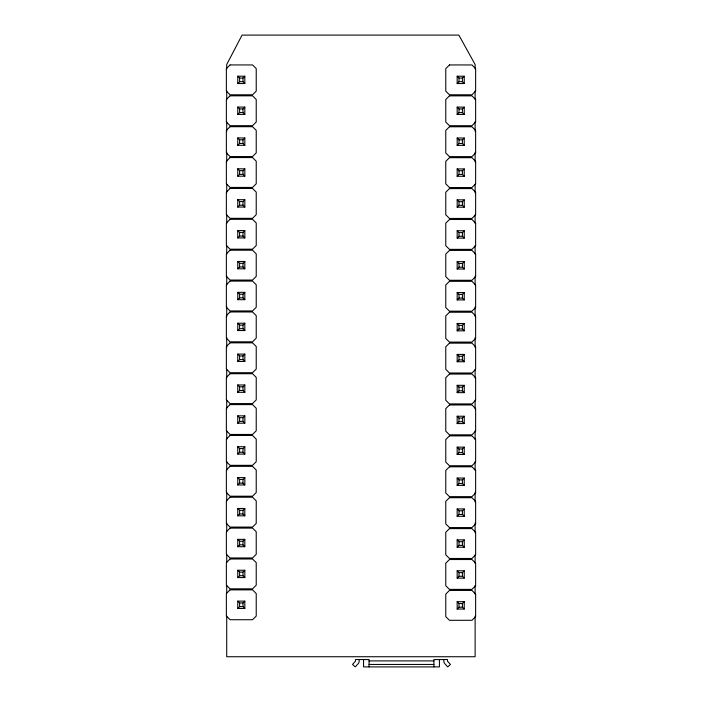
<?xml version="1.0" encoding="UTF-8"?>
<svg xmlns="http://www.w3.org/2000/svg" width="702" height="702" viewBox="0 0 702 702"><rect width="100%" height="100%" fill="white"/><g stroke="black" fill="none" stroke-linecap="round" stroke-linejoin="round"><path stroke-width="1.05" d="M244.831 83.547L242.997 81.704L242.997 78.036L244.831 76.202L237.767 76.202L237.767 83.547L244.831 83.547L244.831 76.202M237.767 83.547L239.601 81.704L239.601 78.036L237.767 76.202M244.831 114.417L242.997 112.583L242.997 108.915L244.831 107.081L237.767 107.081L237.767 114.417L244.831 114.417L244.831 107.081M237.767 114.417L239.601 112.583L239.601 108.915L237.767 107.081M244.831 145.296L242.997 143.462L242.997 139.795L244.831 137.952L237.767 137.952L237.767 145.296L244.831 145.296L244.831 137.952M237.767 145.296L239.601 143.462L239.601 139.795L237.767 137.952M244.831 176.176L242.997 174.342L242.997 170.665L244.831 168.831L237.767 168.831L237.767 176.176L244.831 176.176L244.831 168.831M237.767 176.176L239.601 174.342L239.601 170.665L237.767 168.831M244.831 207.055L242.997 205.221L242.997 201.544L244.831 199.71L237.767 199.71L237.767 207.055L244.831 207.055L244.831 199.71M237.767 207.055L239.601 205.221L239.601 201.544L237.767 199.71M244.831 237.934L242.997 236.091L242.997 232.423L244.831 230.589L237.767 230.589L237.767 237.934L244.831 237.934L244.831 230.589M237.767 237.934L239.601 236.091L239.601 232.423L237.767 230.589M244.831 268.805L242.997 266.971L242.997 263.303L244.831 261.469L237.767 261.469L237.767 268.805L244.831 268.805L244.831 261.469M237.767 268.805L239.601 266.971L239.601 263.303L237.767 261.469M244.831 299.684L242.997 297.85L242.997 294.182L244.831 292.348L237.767 292.348L237.767 299.684L244.831 299.684L244.831 292.348M237.767 299.684L239.601 297.85L239.601 294.182L237.767 292.348M464.233 83.547L462.399 81.704L462.399 78.036L464.233 76.202L457.169 76.202L457.169 83.547L464.233 83.547L464.233 76.202M457.169 83.547L459.003 81.704L459.003 78.036L457.169 76.202M244.831 330.563L242.997 328.729L242.997 325.052L244.831 323.218L237.767 323.218L237.767 330.563L244.831 330.563L244.831 323.218M237.767 330.563L239.601 328.729L239.601 325.052L237.767 323.218M464.233 114.452L462.399 112.618L462.399 108.95L464.233 107.116L457.169 107.116L457.169 114.452L464.233 114.452L464.233 107.116M457.169 114.452L459.003 112.618L459.003 108.95L457.169 107.116M244.831 361.442L242.997 359.608L242.997 355.932L244.831 354.098L237.767 354.098L237.767 361.442L244.831 361.442L244.831 354.098M237.767 361.442L239.601 359.608L239.601 355.932L237.767 354.098M464.233 145.367L462.399 143.533L462.399 139.856L464.233 138.022L457.169 138.022L457.169 145.367L464.233 145.367L464.233 138.022M457.169 145.367L459.003 143.533L459.003 139.856L457.169 138.022M244.831 392.321L242.997 390.479L242.997 386.811L244.831 384.977L237.767 384.977L237.767 392.321L244.831 392.321L244.831 384.977M237.767 392.321L239.601 390.479L239.601 386.811L237.767 384.977M464.233 176.281L462.399 174.438L462.399 170.77L464.233 168.936L457.169 168.936L457.169 176.281L464.233 176.281L464.233 168.936M457.169 176.281L459.003 174.438L459.003 170.77L457.169 168.936M244.831 423.192L242.997 421.358L242.997 417.69L244.831 415.856L237.767 415.856L237.767 423.192L244.831 423.192L244.831 415.856M237.767 423.192L239.601 421.358L239.601 417.69L237.767 415.856M464.233 207.187L462.399 205.353L462.399 201.685L464.233 199.851L457.169 199.851L457.169 207.187L464.233 207.187L464.233 199.851M457.169 207.187L459.003 205.353L459.003 201.685L457.169 199.851M244.831 454.071L242.997 452.237L242.997 448.569L244.831 446.735L237.767 446.735L237.767 454.071L244.831 454.071L244.831 446.735M237.767 454.071L239.601 452.237L239.601 448.569L237.767 446.735M464.233 238.101L462.399 236.267L462.399 232.59L464.233 230.756L457.169 230.756L457.169 238.101L464.233 238.101L464.233 230.756M457.169 238.101L459.003 236.267L459.003 232.59L457.169 230.756M244.831 484.95L242.997 483.116L242.997 479.448L244.831 477.606L237.767 477.606L237.767 484.95L244.831 484.95L244.831 477.606M237.767 484.95L239.601 483.116L239.601 479.448L237.767 477.606M464.233 269.015L462.399 267.172L462.399 263.504L464.233 261.67L457.169 261.67L457.169 269.015L464.233 269.015L464.233 261.67M457.169 269.015L459.003 267.172L459.003 263.504L457.169 261.67M244.831 515.83L242.997 513.996L242.997 510.319L244.831 508.485L237.767 508.485L237.767 515.83L244.831 515.83L244.831 508.485M237.767 515.83L239.601 513.996L239.601 510.319L237.767 508.485M464.233 299.921L462.399 298.087L462.399 294.419L464.233 292.585L457.169 292.585L457.169 299.921L464.233 299.921L464.233 292.585M457.169 299.921L459.003 298.087L459.003 294.419L457.169 292.585M244.831 546.709L242.997 544.875L242.997 541.198L244.831 539.364L237.767 539.364L237.767 546.709L244.831 546.709L244.831 539.364M237.767 546.709L239.601 544.875L239.601 541.198L237.767 539.364M464.233 330.835L462.399 329.001L462.399 325.324L464.233 323.49L457.169 323.49L457.169 330.835L464.233 330.835L464.233 323.49M457.169 330.835L459.003 329.001L459.003 325.324L457.169 323.49M244.831 577.579L242.997 575.745L242.997 572.077L244.831 570.243L237.767 570.243L237.767 577.579L244.831 577.579L244.831 570.243M237.767 577.579L239.601 575.745L239.601 572.077L237.767 570.243M464.233 361.749L462.399 359.915L462.399 356.239L464.233 354.405L457.169 354.405L457.169 361.749L464.233 361.749L464.233 354.405M457.169 361.749L459.003 359.915L459.003 356.239L457.169 354.405M244.831 608.458L242.997 606.625L242.997 602.957L244.831 601.123L237.767 601.123L237.767 608.458L244.831 608.458L244.831 601.123M237.767 608.458L239.601 606.625L239.601 602.957L237.767 601.123M464.233 392.655L462.399 390.821L462.399 387.153L464.233 385.319L457.169 385.319L457.169 392.655L464.233 392.655L464.233 385.319M457.169 392.655L459.003 390.821L459.003 387.153L457.169 385.319M464.233 423.569L462.399 421.735L462.399 418.067L464.233 416.225L457.169 416.225L457.169 423.569L464.233 423.569L464.233 416.225M457.169 423.569L459.003 421.735L459.003 418.067L457.169 416.225M464.233 454.484L462.399 452.65L462.399 448.973L464.233 447.139L457.169 447.139L457.169 454.484L464.233 454.484L464.233 447.139M457.169 454.484L459.003 452.65L459.003 448.973L457.169 447.139M464.233 485.389L462.399 483.555L462.399 479.887L464.233 478.053L457.169 478.053L457.169 485.389L464.233 485.389L464.233 478.053M457.169 485.389L459.003 483.555L459.003 479.887L457.169 478.053M464.233 516.303L462.399 514.469L462.399 510.802L464.233 508.959L457.169 508.959L457.169 516.303L464.233 516.303L464.233 508.959M457.169 516.303L459.003 514.469L459.003 510.802L457.169 508.959M464.233 547.218L462.399 545.384L462.399 541.707L464.233 539.873L457.169 539.873L457.169 547.218L464.233 547.218L464.233 539.873M457.169 547.218L459.003 545.384L459.003 541.707L457.169 539.873M464.233 578.123L462.399 576.289L462.399 572.621L464.233 570.787L457.169 570.787L457.169 578.123L464.233 578.123L464.233 570.787M457.169 578.123L459.003 576.289L459.003 572.621L457.169 570.787M464.233 609.038L462.399 607.204L462.399 603.536L464.233 601.693L457.169 601.693L457.169 609.038L464.233 609.038L464.233 601.693M457.169 609.038L459.003 607.204L459.003 603.536L457.169 601.693M239.601 78.036L242.997 78.036M459.003 78.036L462.399 78.036M239.601 81.704L242.997 81.704M459.003 81.704L462.399 81.704M239.601 108.915L242.997 108.915M459.003 108.95L462.399 108.95M239.601 112.583L242.997 112.583M459.003 112.618L462.399 112.618M239.601 139.795L242.997 139.795M459.003 139.856L462.399 139.856M239.601 143.462L242.997 143.462M459.003 143.533L462.399 143.533M239.601 170.665L242.997 170.665M459.003 170.77L462.399 170.77M239.601 174.342L242.997 174.342M459.003 174.438L462.399 174.438M239.601 201.544L242.997 201.544M459.003 201.685L462.399 201.685M239.601 205.221L242.997 205.221M459.003 205.353L462.399 205.353M239.601 232.423L242.997 232.423M459.003 232.59L462.399 232.59M239.601 236.091L242.997 236.091M459.003 236.267L462.399 236.267M239.601 263.303L242.997 263.303M459.003 263.504L462.399 263.504M239.601 266.971L242.997 266.971M459.003 267.172L462.399 267.172M239.601 294.182L242.997 294.182M459.003 294.419L462.399 294.419M239.601 297.85L242.997 297.85M459.003 298.087L462.399 298.087M239.601 325.052L242.997 325.052M459.003 325.324L462.399 325.324M239.601 328.729L242.997 328.729M459.003 329.001L462.399 329.001M239.601 355.932L242.997 355.932M459.003 356.239L462.399 356.239M239.601 359.608L242.997 359.608M459.003 359.915L462.399 359.915M239.601 386.811L242.997 386.811M459.003 387.153L462.399 387.153M239.601 390.479L242.997 390.479M459.003 390.821L462.399 390.821M239.601 417.69L242.997 417.69M459.003 418.067L462.399 418.067M239.601 421.358L242.997 421.358M459.003 421.735L462.399 421.735M239.601 448.569L242.997 448.569M459.003 448.973L462.399 448.973M239.601 452.237L242.997 452.237M459.003 452.65L462.399 452.65M239.601 479.448L242.997 479.448M459.003 479.887L462.399 479.887M239.601 483.116L242.997 483.116M459.003 483.555L462.399 483.555M239.601 510.319L242.997 510.319M459.003 510.802L462.399 510.802M239.601 513.996L242.997 513.996M459.003 514.469L462.399 514.469M239.601 541.198L242.997 541.198M459.003 541.707L462.399 541.707M239.601 544.875L242.997 544.875M459.003 545.384L462.399 545.384M239.601 572.077L242.997 572.077M459.003 572.621L462.399 572.621M239.601 575.745L242.997 575.745M459.003 576.289L462.399 576.289M239.601 602.957L242.997 602.957M459.003 603.536L462.399 603.536M239.601 606.625L242.997 606.625M459.003 607.204L462.399 607.204M369.059 660.907L433.915 660.907M369.059 664.443L433.915 664.443M475.122 68.919L475.122 64.531L458.862 35.1L242.058 35.1L226.72 64.514L226.72 68.901M475.122 90.848L475.122 99.623M475.122 121.56L475.122 131.423M475.122 152.264L475.122 162.136M475.122 184.064L475.122 192.839M475.122 214.777L475.122 223.543M475.122 245.481L475.122 254.256M475.122 276.184L475.122 284.959M475.122 306.897L475.122 316.76M475.122 337.601L475.122 347.472M475.122 369.401L475.122 378.176M475.122 400.114L475.122 408.88M475.122 430.817L475.122 439.592M475.122 461.521L475.122 470.296M475.122 492.234L475.122 502.097M475.122 522.937L475.122 532.809M475.122 554.738L475.122 563.513M475.122 585.45L475.122 594.217M475.122 616.154L475.122 656.73L226.72 656.73L226.72 616.154M443.831 659.555L443.831 661.179A3.668 3.668 0 0 0 444.77 663.636L447.709 666.9L450.438 664.443L447.499 661.179L447.499 659.555L433.915 659.555L433.915 666.9M439.426 659.555L439.426 666.9L363.557 666.9L363.557 659.555M369.059 666.9L369.059 659.555L355.475 659.555L355.475 661.179L352.544 664.443L355.265 666.9L358.204 663.636A3.668 3.668 0 0 0 359.152 661.179L359.152 659.555M226.72 90.839L226.72 99.614M226.72 121.543L226.72 131.414M226.72 152.255L226.72 162.118M226.72 184.056L226.72 192.831M226.72 214.759L226.72 223.534M226.72 245.472L226.72 254.247M226.72 276.176L226.72 284.951M226.72 306.888L226.72 316.751M226.72 337.592L226.72 347.464M226.72 369.392L226.72 378.167M226.72 400.105L226.72 408.88M226.72 430.809L226.72 439.584M226.72 461.521L226.72 470.296M226.72 492.225L226.72 501M226.72 522.937L226.72 531.704M226.72 554.738L226.72 562.416M226.72 585.442L226.72 593.12M230.037 64.944L226.369 68.612L226.369 91.128L230.037 94.796L252.553 94.796L256.23 91.128L256.23 68.612L252.553 64.944L230.037 64.944M230.037 95.823L226.369 99.491L226.369 122.008L230.037 125.676L252.553 125.676L256.23 122.008L256.23 99.491L252.553 95.823L230.037 95.823M230.037 126.702L226.369 130.37L226.369 152.887L230.037 156.555L252.553 156.555L256.23 152.887L256.23 130.37L252.553 126.702L230.037 126.702M230.037 157.573L226.369 161.249L226.369 183.766L230.037 187.434L252.553 187.434L256.23 183.766L256.23 161.249L252.553 157.573L230.037 157.573M230.037 188.452L226.369 192.12L226.369 214.636L230.037 218.313L252.553 218.313L256.23 214.636L256.23 192.12L252.553 188.452L230.037 188.452M230.037 219.331L226.369 222.999L226.369 245.516L230.037 249.192L252.553 249.192L256.23 245.516L256.23 222.999L252.553 219.331L230.037 219.331M230.037 250.21L226.369 253.878L226.369 276.395L230.037 280.063L252.553 280.063L256.23 276.395L256.23 253.878L252.553 250.21L230.037 250.21M230.037 281.09L226.369 284.758L226.369 307.274L230.037 310.942L252.553 310.942L256.23 307.274L256.23 284.758L252.553 281.09L230.037 281.09M449.447 64.944L445.77 68.612L445.77 91.128L449.447 94.796L471.963 94.796L475.631 91.128L475.631 68.612L471.963 64.944L449.447 64.944M230.037 311.96L226.369 315.637L226.369 338.153L230.037 341.821L252.553 341.821L256.23 338.153L256.23 315.637L252.553 311.96L230.037 311.96M449.447 95.858L445.77 99.526L445.77 122.043L449.447 125.711L471.963 125.711L475.631 122.043L475.631 99.526L471.963 95.858L449.447 95.858M230.037 342.839L226.369 346.516L226.369 369.024L230.037 372.701L252.553 372.701L256.23 369.024L256.23 346.516L252.553 342.839L230.037 342.839M449.447 126.764L445.77 130.44L445.77 152.957L449.447 156.625L471.963 156.625L475.631 152.957L475.631 130.44L471.963 126.764L449.447 126.764M230.037 373.718L226.369 377.386L226.369 399.903L230.037 403.58L252.553 403.58L256.23 399.903L256.23 377.386L252.553 373.718L230.037 373.718M449.447 157.678L445.77 161.346L445.77 183.863L449.447 187.539L471.963 187.539L475.631 183.863L475.631 161.346L471.963 157.678L449.447 157.678M230.037 404.598L226.369 408.266L226.369 430.782L230.037 434.45L252.553 434.45L256.23 430.782L256.23 408.266L252.553 404.598L230.037 404.598M449.447 188.592L445.77 192.26L445.77 214.777L449.447 218.445L471.963 218.445L475.631 214.777L475.631 192.26L471.963 188.592L449.447 188.592M230.037 435.477L226.369 439.145L226.369 461.662L230.037 465.329L252.553 465.329L256.23 461.662L256.23 439.145L252.553 435.477L230.037 435.477M449.447 219.498L445.77 223.175L445.77 245.691L449.447 249.359L471.963 249.359L475.631 245.691L475.631 223.175L471.963 219.498L449.447 219.498M230.037 466.347L226.369 470.024L226.369 492.541L230.037 496.209L252.553 496.209L256.23 492.541L256.23 470.024L252.553 466.347L230.037 466.347M449.447 250.412L445.77 254.08L445.77 276.597L449.447 280.273L471.963 280.273L475.631 276.597L475.631 254.08L471.963 250.412L449.447 250.412M230.037 497.227L226.369 500.903L226.369 523.411L230.037 527.088L252.553 527.088L256.23 523.411L256.23 500.903L252.553 497.227L230.037 497.227M449.447 281.327L445.77 284.994L445.77 307.511L449.447 311.179L471.963 311.179L475.631 307.511L475.631 284.994L471.963 281.327L449.447 281.327M230.037 528.106L226.369 531.774L226.369 554.29L230.037 557.967L252.553 557.967L256.23 554.29L256.23 531.774L252.553 528.106L230.037 528.106M449.447 312.232L445.77 315.909L445.77 338.425L449.447 342.093L471.963 342.093L475.631 338.425L475.631 315.909L471.963 312.232L449.447 312.232M230.037 558.985L226.369 562.653L226.369 585.17L230.037 588.838L252.553 588.838L256.23 585.17L256.23 562.653L252.553 558.985L230.037 558.985M449.447 343.146L445.77 346.814L445.77 369.331L449.447 373.008L471.963 373.008L475.631 369.331L475.631 346.814L471.963 343.146L449.447 343.146M230.037 589.864L226.369 593.532L226.369 616.049L230.037 619.717L252.553 619.717L256.23 616.049L256.23 593.532L252.553 589.864L230.037 589.864M449.447 374.061L445.77 377.729L445.77 400.245L449.447 403.913L471.963 403.913L475.631 400.245L475.631 377.729L471.963 374.061L449.447 374.061M449.447 404.966L445.77 408.643L445.77 431.16L449.447 434.828L471.963 434.828L475.631 431.16L475.631 408.643L471.963 404.966L449.447 404.966M449.447 435.881L445.77 439.549L445.77 462.065L449.447 465.742L471.963 465.742L475.631 462.065L475.631 439.549L471.963 435.881L449.447 435.881M449.447 466.795L445.77 470.463L445.77 492.979L449.447 496.647L471.963 496.647L475.631 492.979L475.631 470.463L471.963 466.795L449.447 466.795M449.447 497.7L445.77 501.377L445.77 523.894L449.447 527.562L471.963 527.562L475.631 523.894L475.631 501.377L471.963 497.7L449.447 497.7M449.447 528.615L445.77 532.283L445.77 554.799L449.447 558.476L471.963 558.476L475.631 554.799L475.631 532.283L471.963 528.615L449.447 528.615M449.447 559.529L445.77 563.197L445.77 585.714L449.447 589.382L471.963 589.382L475.631 585.714L475.631 563.197L471.963 559.529L449.447 559.529M449.447 590.443L445.77 594.111L445.77 616.628L449.447 620.296L471.963 620.296L475.631 616.628L475.631 594.111L471.963 590.443L449.447 590.443"/></g></svg>
